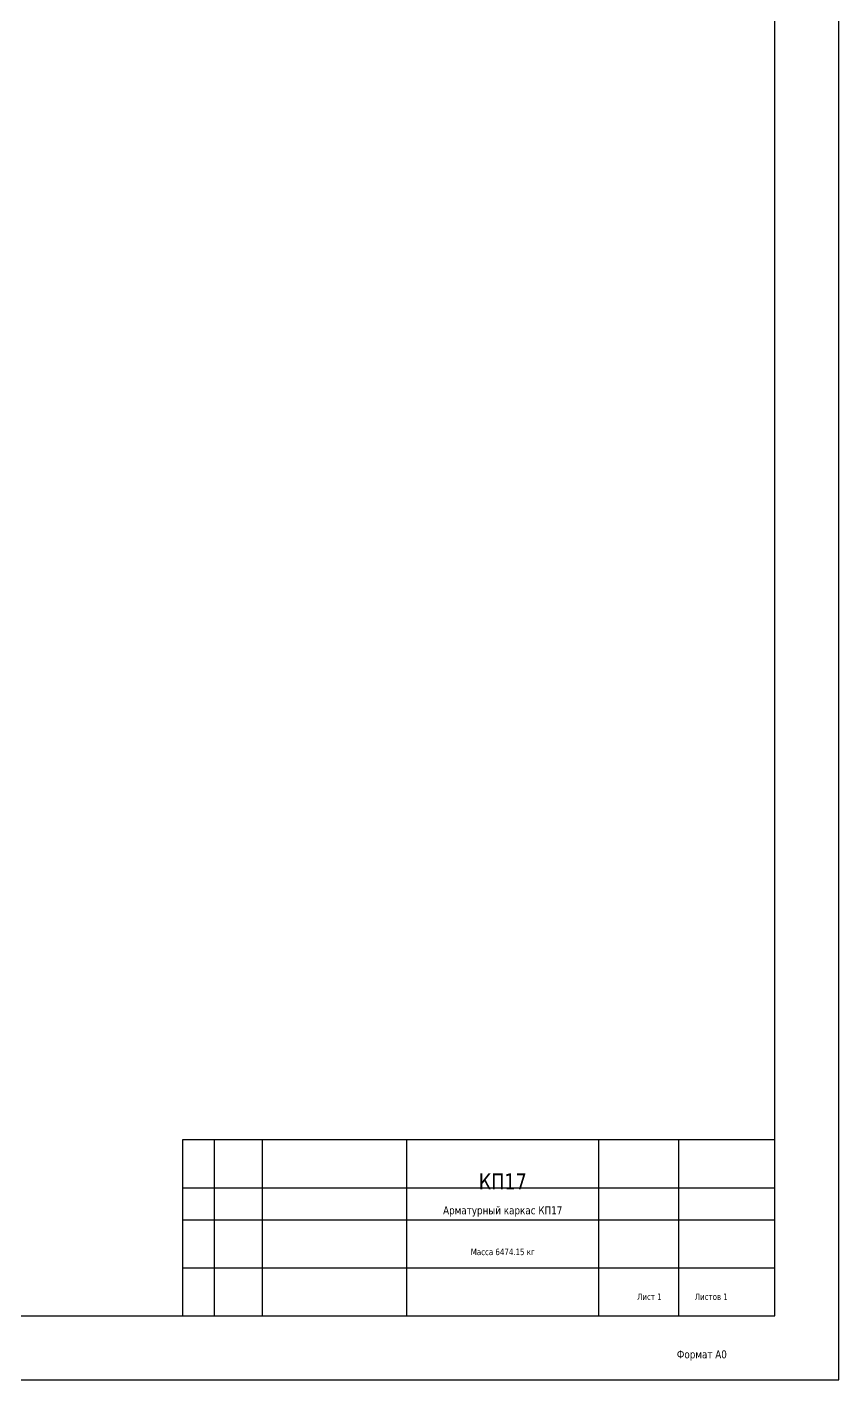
# Model space of a CAD drawing. Header units: millimetres. Extents: x 0 to 1189, y 0 to 841.
# Drawn here: x 935.4 to 1189, y 0 to 422.7 of the extents above; entities that cross this region are included whole.
import ezdxf
from ezdxf.enums import TextEntityAlignment as Align

# ---------------------------------------------------------------- set-up
doc = ezdxf.new("R2010")
doc.units = ezdxf.units.MM
for name, color, linetype in [('FRAME', 7, 'Continuous'), ('TEXT', 7, 'Continuous'), ('TITLE', 7, 'Continuous')]:
    doc.layers.add(name, color=color, linetype=linetype)
doc.styles.add('GOST', font='DejaVuSans.ttf')

msp = doc.modelspace()

# ---------------------------------------------------------------- linework, layer by layer
at = {"layer": 'FRAME'}
for points in [[(0, 0), (1189, 0), (1189, 841), (0, 841)], [(20, 20), (1169, 20), (1169, 821), (20, 821)]]:
    msp.add_lwpolyline(points, close=True, dxfattribs=at)
at = {"layer": 'TITLE'}
for p, q in [((994, 20), (994, 75)), ((1009, 20), (1009, 75)), ((1054, 20), (1054, 75)), ((1114, 20), (1114, 75)), ((1139, 20), (1139, 75)), ((984, 60), (1169, 60)), ((984, 50), (1169, 50)), ((984, 35), (1169, 35))]:
    msp.add_line(p, q, dxfattribs=at)
msp.add_lwpolyline([(984, 20), (1169, 20), (1169, 75), (984, 75)], close=True, dxfattribs=at)

# ---------------------------------------------------------------- texts
at = {"layer": 'TEXT', "style": 'GOST', "width": 0.8}
for s, height, p in [('КП17', 5, (1084, 62)), ('Арматурный каркас КП17', 2.5, (1084, 53)), ('Масса 6474.15 кг', 2, (1084, 40))]:
    msp.add_text(s, height=height, dxfattribs=at).set_placement(p, align=Align.MIDDLE_CENTER)
for s, p in [('Лист 1', (1126, 25)), ('Листов 1', (1144, 25))]:
    msp.add_text(s, height=2, dxfattribs=at).set_placement(p)
msp.add_text('Формат А0', height=2.5, dxfattribs=at).set_placement((1154, 8), align=Align.MIDDLE_RIGHT)

doc.saveas('drawing.dxf')
